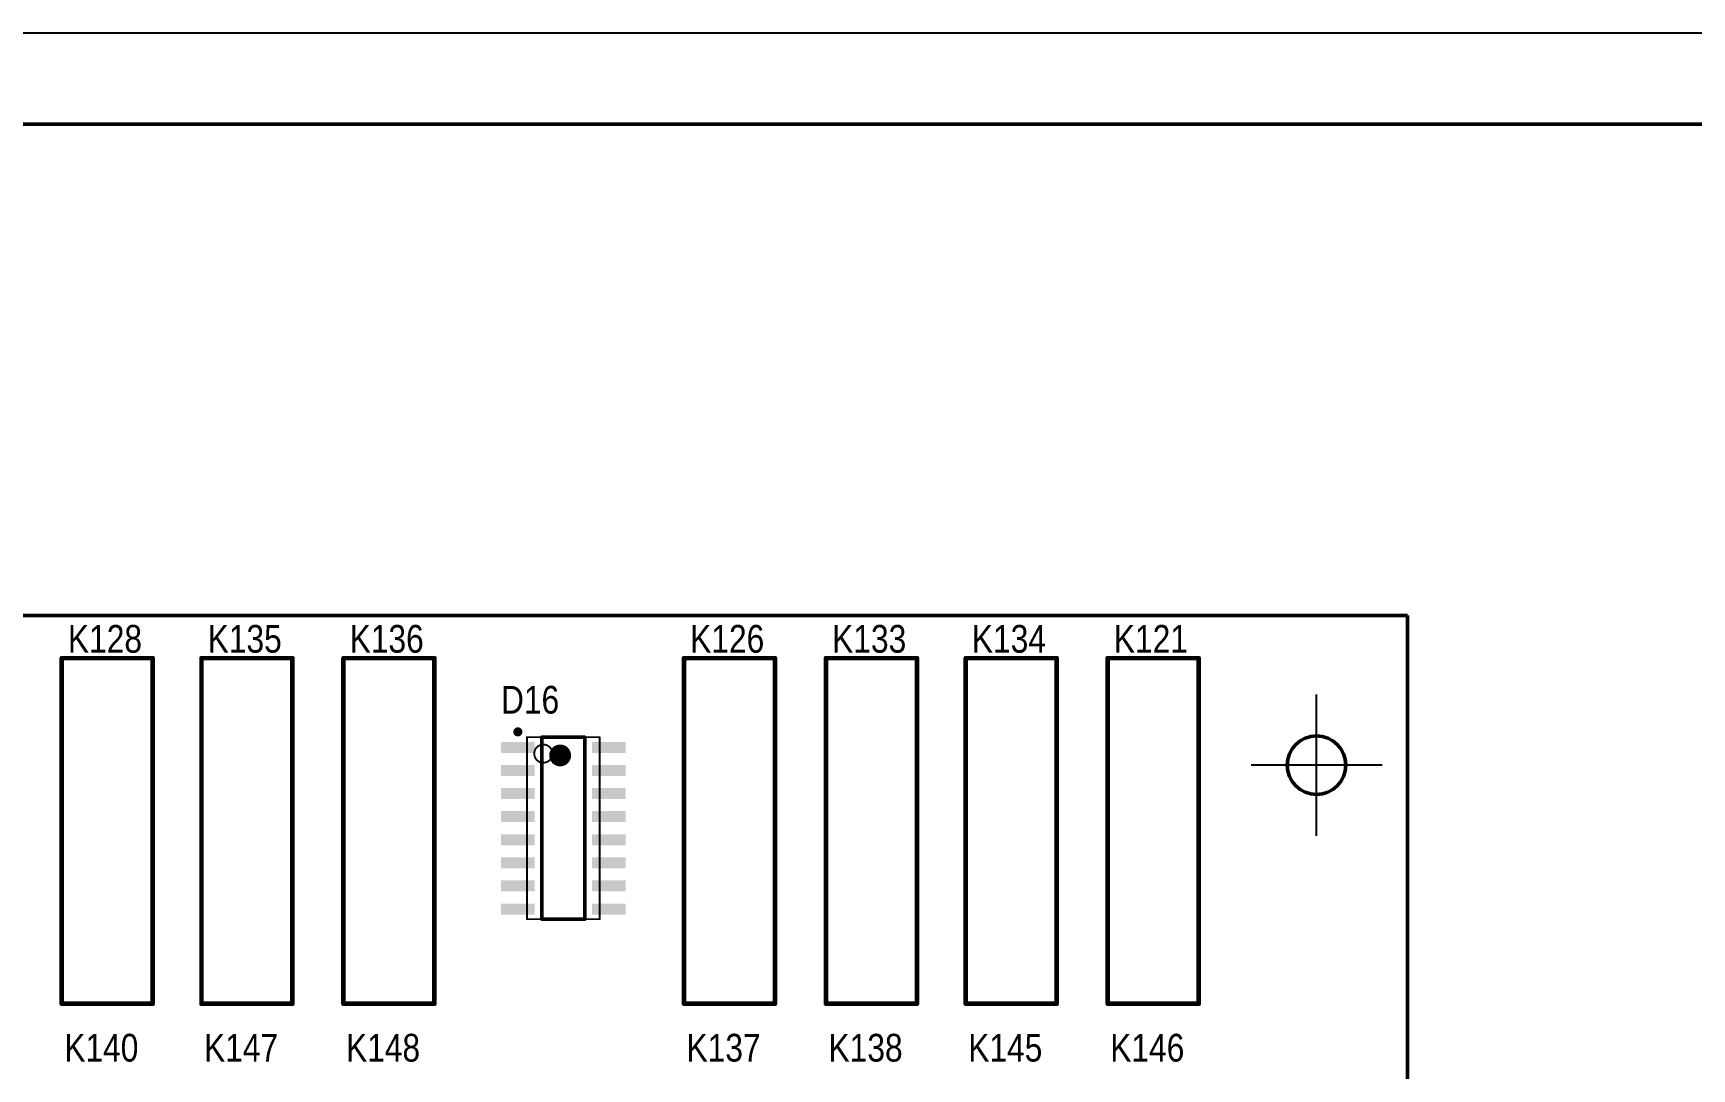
# Model space of a CAD drawing. Header units: millimetres. Extents: x 7140 to 8879, y -16257 to -5062.
# Drawn here: x 7338.2 to 7429.4, y -14585.5 to -14528.5 of the extents above; entities that cross this region are included whole.
import ezdxf

# ---------------------------------------------------------------- set-up
doc = ezdxf.new("R2010")
doc.units = ezdxf.units.MM
doc.linetypes.add('CENTER2', pattern=[28.575, 19.05, -3.175, 3.175, -3.175])
for name, color, linetype in [('BottomSolder', 6, 'Continuous'), ('Mechanical13', 56, 'Continuous'), ('TONK', 7, 'Continuous'), ('TopOverlay', 2, 'Continuous'), ('TopSolder', 216, 'Continuous'), ('Wire', 6, 'Continuous')]:
    doc.layers.add(name, color=color, linetype=linetype)
doc.layers.add('Gate', color=60, linetype='Continuous', lineweight=35)
doc.styles.get("Standard").update_dxf_attribs({"font": 'ARIALN.TTF', "height": 3.4})

msp = doc.modelspace()

# ---------------------------------------------------------------- linework, layer by layer
at = {"layer": 'BottomSolder', "lineweight": 50}
for p, q in [((7178.87499, -14560.5602), (7413.77749, -14560.5602)), ((7413.77749, -14560.5602), (7413.77749, -14754.0777))]:
    msp.add_line(p, q, dxfattribs=at)
at = {"layer": 'Gate', "color": 0, "lineweight": 50}
msp.add_line((7728.57977, -14533.53316), (7159.57875, -14533.53316), dxfattribs=at)
at = {"layer": 'Mechanical13', "const_width": 0.1}
for points in [[(7365.34301, -14567.2442), (7369.34305, -14567.2442)], [(7365.34301, -14577.24418), (7365.34301, -14567.2442)], [(7369.34305, -14577.24418), (7369.34305, -14567.2442)], [(7365.34301, -14577.24418), (7369.34305, -14577.24418)]]:
    msp.add_lwpolyline(points, dxfattribs=at)
at = {"layer": 'Mechanical13'}
for points, const_width in [([(7365.31801, -14567.2442, 1), (7365.368, -14567.2442, 1)], 0.05), ([(7365.31801, -14567.2442, 1), (7365.368, -14567.2442, 1)], 0.05), ([(7366.74298, -14568.14421, 1), (7365.74298, -14568.14421, 1)], 0.1), ([(7369.31805, -14567.2442, 1), (7369.36805, -14567.2442, 1)], 0.05), ([(7369.31805, -14567.2442, 1), (7369.36805, -14567.2442, 1)], 0.05), ([(7365.71798, -14568.14421, 1), (7365.76798, -14568.14421, 1)], 0.05), ([(7366.71798, -14568.14421, 1), (7366.76798, -14568.14421, 1)], 0.05), ([(7365.31801, -14577.24418, 1), (7365.368, -14577.24418, 1)], 0.05), ([(7365.31801, -14577.24418, 1), (7365.368, -14577.24418, 1)], 0.05), ([(7369.31805, -14577.24418, 1), (7369.36805, -14577.24418, 1)], 0.05), ([(7369.31805, -14577.24418, 1), (7369.36805, -14577.24418, 1)], 0.05)]:
    msp.add_lwpolyline(points, format="xyb", close=True, dxfattribs=dict(at, const_width=const_width))
at = {"layer": 'TONK', "linetype": 'CENTER2'}
for p, q in [((7408.77749, -14572.66794), (7408.77749, -14564.88746)), ((7412.38199, -14568.7777), (7405.17298, -14568.7777))]:
    msp.add_line(p, q, dxfattribs=at)
at = {"layer": 'TopOverlay'}
for points, const_width in [([(7339.75327, -14581.89319), (7339.75327, -14562.89617)], 0.254), ([(7339.75327, -14562.89617), (7344.75631, -14562.89617)], 0.254), ([(7344.75631, -14581.89619), (7344.75631, -14562.89617)], 0.254), ([(7347.43946, -14581.89319), (7347.43946, -14562.89617)], 0.254), ([(7347.43946, -14562.89617), (7352.44245, -14562.89617)], 0.254), ([(7352.44245, -14581.89619), (7352.44245, -14562.89617)], 0.254), ([(7355.24945, -14581.89319), (7355.24945, -14562.89617)], 0.254), ([(7355.24945, -14562.89617), (7360.25244, -14562.89617)], 0.254), ([(7360.25244, -14581.89619), (7360.25244, -14562.89617)], 0.254), ([(7373.98139, -14581.89319), (7373.98139, -14562.89617)], 0.254), ([(7373.98139, -14562.89617), (7378.98443, -14562.89617)], 0.254), ([(7378.98443, -14581.89619), (7378.98443, -14562.89617)], 0.254), ([(7381.79139, -14581.89319), (7381.79139, -14562.89617)], 0.254), ([(7381.79139, -14562.89617), (7386.79437, -14562.89617)], 0.254), ([(7386.79437, -14581.89619), (7386.79437, -14562.89617)], 0.254), ([(7389.47758, -14581.89319), (7389.47758, -14562.89617)], 0.254), ([(7389.47758, -14562.89617), (7394.48057, -14562.89617)], 0.254), ([(7394.48057, -14581.89619), (7394.48057, -14562.89617)], 0.254), ([(7397.28752, -14581.89319), (7397.28752, -14562.89617)], 0.254), ([(7397.28752, -14562.89617), (7402.29051, -14562.89617)], 0.254), ([(7402.29051, -14581.89619), (7402.29051, -14562.89617)], 0.254), ([(7366.16805, -14567.2442), (7368.51801, -14567.2442)], 0.2), ([(7366.16805, -14577.24418), (7366.16805, -14567.2442)], 0.2), ([(7368.51801, -14577.24418), (7368.51801, -14567.2442)], 0.2), ([(7366.16805, -14577.24418), (7368.51801, -14577.24418)], 0.2), ([(7339.75327, -14581.89319), (7339.75627, -14581.89619)], 0.254), ([(7339.75627, -14581.89619), (7344.75631, -14581.89619)], 0.254), ([(7347.43946, -14581.89319), (7347.44246, -14581.89619)], 0.254), ([(7347.44246, -14581.89619), (7352.44245, -14581.89619)], 0.254), ([(7355.24945, -14581.89319), (7355.25245, -14581.89619)], 0.254), ([(7355.25245, -14581.89619), (7360.25244, -14581.89619)], 0.254), ([(7373.98139, -14581.89319), (7373.98439, -14581.89619)], 0.254), ([(7373.98439, -14581.89619), (7378.98443, -14581.89619)], 0.254), ([(7381.79139, -14581.89319), (7381.79438, -14581.89619)], 0.254), ([(7381.79438, -14581.89619), (7386.79437, -14581.89619)], 0.254), ([(7389.47758, -14581.89319), (7389.48058, -14581.89619)], 0.254), ([(7389.48058, -14581.89619), (7394.48057, -14581.89619)], 0.254), ([(7397.28752, -14581.89319), (7397.29052, -14581.89619)], 0.254), ([(7397.29052, -14581.89619), (7402.29051, -14581.89619)], 0.254)]:
    msp.add_lwpolyline(points, dxfattribs=dict(at, const_width=const_width))
for points, const_width in [([(7339.68977, -14562.89617, 1), (7339.81677, -14562.89617, 1)], 0.127), ([(7339.68977, -14562.89617, 1), (7339.81677, -14562.89617, 1)], 0.127), ([(7344.69281, -14562.89617, 1), (7344.81981, -14562.89617, 1)], 0.127), ([(7344.69281, -14562.89617, 1), (7344.81981, -14562.89617, 1)], 0.127), ([(7347.37596, -14562.89617, 1), (7347.50296, -14562.89617, 1)], 0.127), ([(7347.37596, -14562.89617, 1), (7347.50296, -14562.89617, 1)], 0.127), ([(7352.37895, -14562.89617, 1), (7352.50595, -14562.89617, 1)], 0.127), ([(7352.37895, -14562.89617, 1), (7352.50595, -14562.89617, 1)], 0.127), ([(7355.18595, -14562.89617, 1), (7355.31295, -14562.89617, 1)], 0.127), ([(7355.18595, -14562.89617, 1), (7355.31295, -14562.89617, 1)], 0.127), ([(7360.18894, -14562.89617, 1), (7360.31594, -14562.89617, 1)], 0.127), ([(7360.18894, -14562.89617, 1), (7360.31594, -14562.89617, 1)], 0.127), ([(7373.91789, -14562.89617, 1), (7374.04489, -14562.89617, 1)], 0.127), ([(7373.91789, -14562.89617, 1), (7374.04489, -14562.89617, 1)], 0.127), ([(7378.92093, -14562.89617, 1), (7379.04793, -14562.89617, 1)], 0.127), ([(7378.92093, -14562.89617, 1), (7379.04793, -14562.89617, 1)], 0.127), ([(7381.72789, -14562.89617, 1), (7381.85489, -14562.89617, 1)], 0.127), ([(7381.72789, -14562.89617, 1), (7381.85489, -14562.89617, 1)], 0.127), ([(7386.73087, -14562.89617, 1), (7386.85787, -14562.89617, 1)], 0.127), ([(7386.73087, -14562.89617, 1), (7386.85787, -14562.89617, 1)], 0.127), ([(7389.41408, -14562.89617, 1), (7389.54108, -14562.89617, 1)], 0.127), ([(7389.41408, -14562.89617, 1), (7389.54108, -14562.89617, 1)], 0.127), ([(7394.41707, -14562.89617, 1), (7394.54407, -14562.89617, 1)], 0.127), ([(7394.41707, -14562.89617, 1), (7394.54407, -14562.89617, 1)], 0.127), ([(7397.22402, -14562.89617, 1), (7397.35102, -14562.89617, 1)], 0.127), ([(7397.22402, -14562.89617, 1), (7397.35102, -14562.89617, 1)], 0.127), ([(7402.22701, -14562.89617, 1), (7402.35401, -14562.89617, 1)], 0.127), ([(7402.22701, -14562.89617, 1), (7402.35401, -14562.89617, 1)], 0.127), ([(7364.96798, -14566.94921, 1), (7364.71798, -14566.94921, 1)], 0.25), ([(7364.65548, -14566.94921, 1), (7364.78048, -14566.94921, 1)], 0.125), ([(7364.90548, -14566.94921, 1), (7365.03048, -14566.94921, 1)], 0.125), ([(7366.11805, -14567.2442, 1), (7366.21805, -14567.2442, 1)], 0.1), ([(7366.11805, -14567.2442, 1), (7366.21805, -14567.2442, 1)], 0.1), ([(7367.46798, -14568.24421, 1), (7366.86798, -14568.24421, 1)], 0.6), ([(7368.46801, -14567.2442, 1), (7368.56801, -14567.2442, 1)], 0.1), ([(7368.46801, -14567.2442, 1), (7368.56801, -14567.2442, 1)], 0.1), ([(7366.71798, -14568.24421, 1), (7367.01798, -14568.24421, 1)], 0.3), ([(7367.31798, -14568.24421, 1), (7367.61798, -14568.24421, 1)], 0.3), ([(7366.11805, -14577.24418, 1), (7366.21805, -14577.24418, 1)], 0.1), ([(7366.11805, -14577.24418, 1), (7366.21805, -14577.24418, 1)], 0.1), ([(7368.46801, -14577.24418, 1), (7368.56801, -14577.24418, 1)], 0.1), ([(7368.46801, -14577.24418, 1), (7368.56801, -14577.24418, 1)], 0.1), ([(7339.68977, -14581.89319, 1), (7339.81677, -14581.89319, 1)], 0.127), ([(7339.68977, -14581.89319, 1), (7339.81677, -14581.89319, 1)], 0.127), ([(7339.69277, -14581.89619, 1), (7339.81977, -14581.89619, 1)], 0.127), ([(7339.69277, -14581.89619, 1), (7339.81977, -14581.89619, 1)], 0.127), ([(7344.69281, -14581.89619, 1), (7344.81981, -14581.89619, 1)], 0.127), ([(7344.69281, -14581.89619, 1), (7344.81981, -14581.89619, 1)], 0.127), ([(7347.37596, -14581.89319, 1), (7347.50296, -14581.89319, 1)], 0.127), ([(7347.37596, -14581.89319, 1), (7347.50296, -14581.89319, 1)], 0.127), ([(7347.37896, -14581.89619, 1), (7347.50596, -14581.89619, 1)], 0.127), ([(7347.37896, -14581.89619, 1), (7347.50596, -14581.89619, 1)], 0.127), ([(7352.37895, -14581.89619, 1), (7352.50595, -14581.89619, 1)], 0.127), ([(7352.37895, -14581.89619, 1), (7352.50595, -14581.89619, 1)], 0.127), ([(7355.18595, -14581.89319, 1), (7355.31295, -14581.89319, 1)], 0.127), ([(7355.18595, -14581.89319, 1), (7355.31295, -14581.89319, 1)], 0.127), ([(7355.18895, -14581.89619, 1), (7355.31595, -14581.89619, 1)], 0.127), ([(7355.18895, -14581.89619, 1), (7355.31595, -14581.89619, 1)], 0.127), ([(7360.18894, -14581.89619, 1), (7360.31594, -14581.89619, 1)], 0.127), ([(7360.18894, -14581.89619, 1), (7360.31594, -14581.89619, 1)], 0.127), ([(7373.91789, -14581.89319, 1), (7374.04489, -14581.89319, 1)], 0.127), ([(7373.91789, -14581.89319, 1), (7374.04489, -14581.89319, 1)], 0.127), ([(7373.92089, -14581.89619, 1), (7374.04789, -14581.89619, 1)], 0.127), ([(7373.92089, -14581.89619, 1), (7374.04789, -14581.89619, 1)], 0.127), ([(7378.92093, -14581.89619, 1), (7379.04793, -14581.89619, 1)], 0.127), ([(7378.92093, -14581.89619, 1), (7379.04793, -14581.89619, 1)], 0.127), ([(7381.72789, -14581.89319, 1), (7381.85489, -14581.89319, 1)], 0.127), ([(7381.72789, -14581.89319, 1), (7381.85489, -14581.89319, 1)], 0.127), ([(7381.73088, -14581.89619, 1), (7381.85788, -14581.89619, 1)], 0.127), ([(7381.73088, -14581.89619, 1), (7381.85788, -14581.89619, 1)], 0.127), ([(7386.73087, -14581.89619, 1), (7386.85787, -14581.89619, 1)], 0.127), ([(7386.73087, -14581.89619, 1), (7386.85787, -14581.89619, 1)], 0.127), ([(7389.41408, -14581.89319, 1), (7389.54108, -14581.89319, 1)], 0.127), ([(7389.41408, -14581.89319, 1), (7389.54108, -14581.89319, 1)], 0.127), ([(7389.41708, -14581.89619, 1), (7389.54408, -14581.89619, 1)], 0.127), ([(7389.41708, -14581.89619, 1), (7389.54408, -14581.89619, 1)], 0.127), ([(7394.41707, -14581.89619, 1), (7394.54407, -14581.89619, 1)], 0.127), ([(7394.41707, -14581.89619, 1), (7394.54407, -14581.89619, 1)], 0.127), ([(7397.22402, -14581.89319, 1), (7397.35102, -14581.89319, 1)], 0.127), ([(7397.22402, -14581.89319, 1), (7397.35102, -14581.89319, 1)], 0.127), ([(7397.22702, -14581.89619, 1), (7397.35402, -14581.89619, 1)], 0.127), ([(7397.22702, -14581.89619, 1), (7397.35402, -14581.89619, 1)], 0.127), ([(7402.22701, -14581.89619, 1), (7402.35401, -14581.89619, 1)], 0.127), ([(7402.22701, -14581.89619, 1), (7402.35401, -14581.89619, 1)], 0.127)]:
    msp.add_lwpolyline(points, format="xyb", close=True, dxfattribs=dict(at, const_width=const_width))
at = {"layer": 'TopOverlay', "lineweight": 50}
msp.add_circle((7408.77749, -14568.7777), 1.61091, dxfattribs=at)
at = {"layer": 'TopSolder'}
for points in [[(7365.77003, -14568.10118), (7365.77003, -14567.49719), (7363.91603, -14568.10118), (7363.91603, -14567.49719)], [(7370.77002, -14568.10118), (7370.77002, -14567.49719), (7368.91602, -14568.10118), (7368.91602, -14567.49719)], [(7365.77003, -14569.37118), (7365.77003, -14568.76719), (7363.91603, -14569.37118), (7363.91603, -14568.76719)], [(7370.77002, -14569.37118), (7370.77002, -14568.76719), (7368.91602, -14569.37118), (7368.91602, -14568.76719)], [(7365.77003, -14570.64118), (7365.77003, -14570.03719), (7363.91603, -14570.64118), (7363.91603, -14570.03719)], [(7370.77002, -14570.64118), (7370.77002, -14570.03719), (7368.91602, -14570.64118), (7368.91602, -14570.03719)], [(7365.77003, -14571.91118), (7365.77003, -14571.30719), (7363.91603, -14571.91118), (7363.91603, -14571.30719)], [(7370.77002, -14571.91118), (7370.77002, -14571.30719), (7368.91602, -14571.91118), (7368.91602, -14571.30719)], [(7365.77003, -14573.18118), (7365.77003, -14572.57719), (7363.91603, -14573.18118), (7363.91603, -14572.57719)], [(7370.77002, -14573.18118), (7370.77002, -14572.57719), (7368.91602, -14573.18118), (7368.91602, -14572.57719)], [(7365.77003, -14574.45118), (7365.77003, -14573.84719), (7363.91603, -14574.45118), (7363.91603, -14573.84719)], [(7370.77002, -14574.45118), (7370.77002, -14573.84719), (7368.91602, -14574.45118), (7368.91602, -14573.84719)], [(7365.77003, -14575.72118), (7365.77003, -14575.11719), (7363.91603, -14575.72118), (7363.91603, -14575.11719)], [(7370.77002, -14575.72118), (7370.77002, -14575.11719), (7368.91602, -14575.72118), (7368.91602, -14575.11719)], [(7365.77003, -14576.99118), (7365.77003, -14576.38719), (7363.91603, -14576.99118), (7363.91603, -14576.38719)], [(7370.77002, -14576.99118), (7370.77002, -14576.38719), (7368.91602, -14576.99118), (7368.91602, -14576.38719)]]:
    msp.add_solid(points, dxfattribs=at)
at = {"layer": 'Wire', "color": 0}
msp.add_line((7733.57154, -14528.54044), (7139.585, -14528.54044), dxfattribs=at)

# ---------------------------------------------------------------- texts
at = {"layer": 'TopOverlay'}
for s, p in [('K128', (7340.09219, -14562.5953)), ('K135', (7347.77837, -14562.5953)), ('K136', (7355.58834, -14562.5953)), ('K126', (7374.32032, -14562.5953)), ('K133', (7382.13025, -14562.5953)), ('K134', (7389.81647, -14562.5953)), ('K121', (7397.62643, -14562.5953)), ('D16', (7363.9129, -14565.94501)), ('K140', (7339.8922, -14585.07302)), ('K147', (7347.57839, -14585.07302)), ('K148', (7355.38835, -14585.07302)), ('K137', (7374.1203, -14585.07302)), ('K138', (7381.93027, -14585.07302)), ('K145', (7389.61646, -14585.07302)), ('K146', (7397.42642, -14585.07302))]:
    msp.add_text(s, height=1.524, dxfattribs=at).set_placement(p)

doc.saveas('drawing.dxf')
